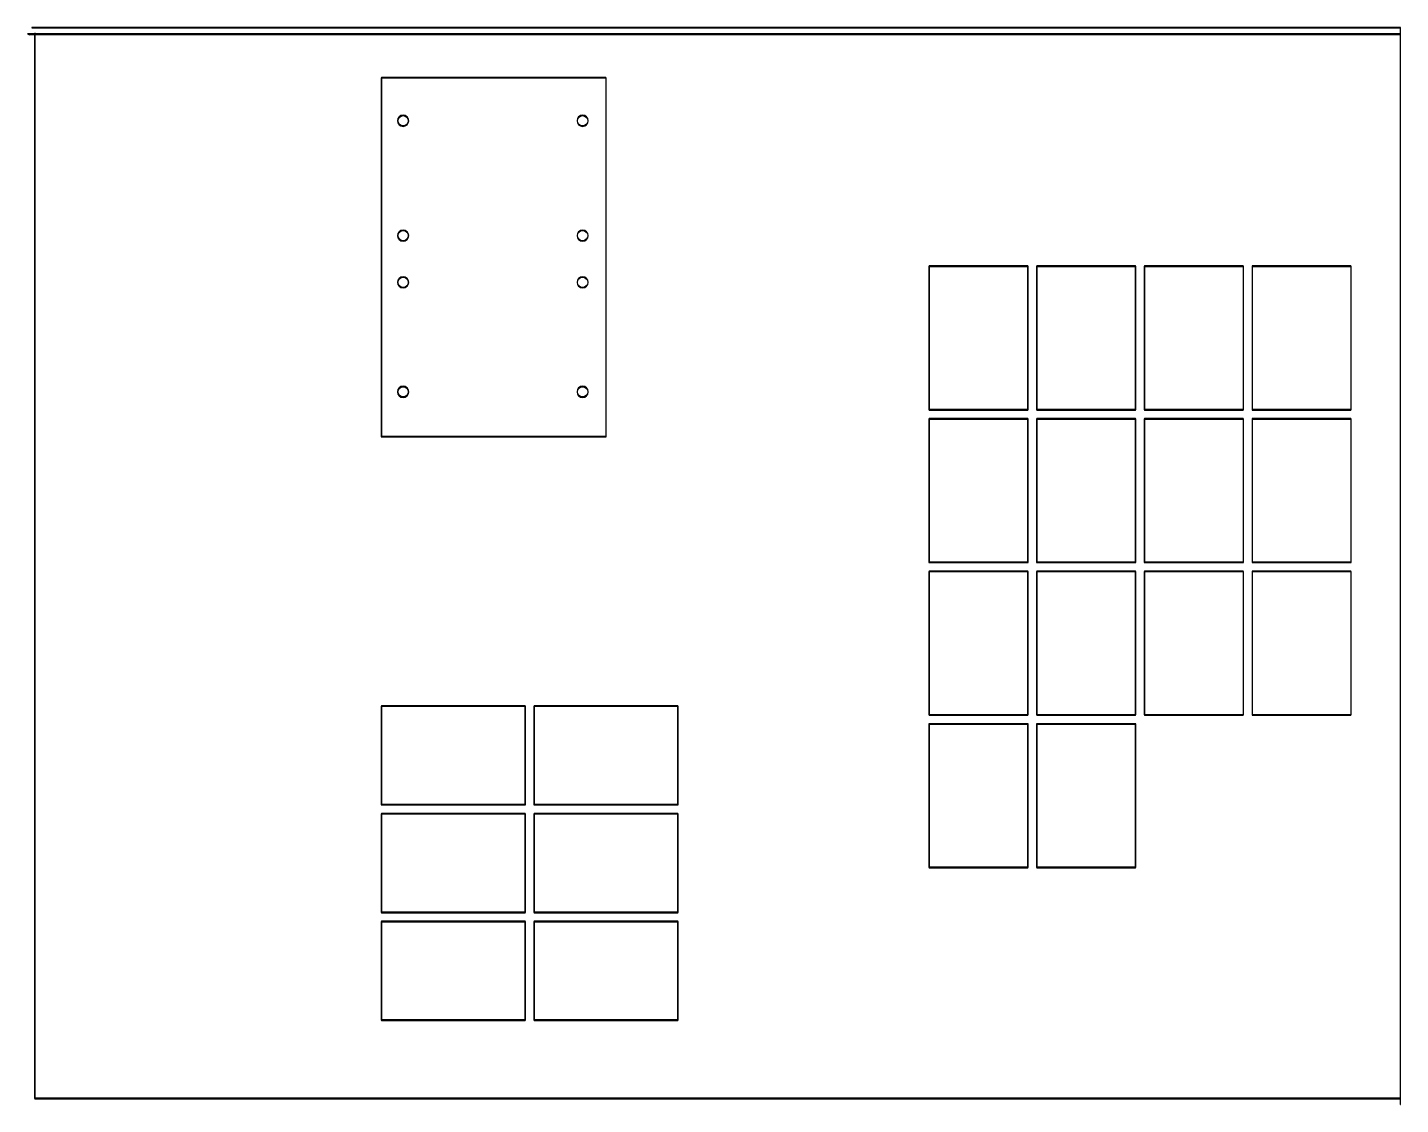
# Model space of a CAD drawing. Extents: x -3 to 762, y 0 to 600.
import ezdxf

# ---------------------------------------------------------------- set-up
doc = ezdxf.new("R2010")
doc.units = 0
doc.layers.add('Reference', color=7, linetype='CONTINUOUS')

msp = doc.modelspace()

# ---------------------------------------------------------------- linework, layer by layer
at = {"layer": 'Reference', "color": 7}
for points in [[(-0.006201, 599.967976), (-0.006201, 599.703393), (489.720794, 599.703393), (489.720794, 599.967976)], [(1.340485, 596.694931), (1.340485, 3.276754), (1.839678, 3.276754), (1.839678, 596.195221), (1.871201, 596.195221), (1.871201, 596.694931)], [(489.720794, 599.972627), (489.720794, 599.699258), (762.31046, 599.699258), (762.31046, 599.972627)], [(762.050534, 599.835685), (762.050534, 476.997368), (762.315117, 476.997368), (762.315117, 599.835685)], [(-2.520773, 596.507346), (-1.434019, 595.879995), (-1.377175, 595.978697), (-1.38906, 595.978697), (-1.38906, 596.007119), (762.011266, 596.007119), (762.011266, 596.507346), (-1.520835, 596.507346), (-1.471226, 596.478924), (-1.665529, 596.478924), (-1.648992, 596.507346)], [(194.587831, 571.996586), (194.587831, 371.997206), (194.852414, 371.997206), (194.852414, 571.996586)], [(194.720122, 572.128877), (194.720122, 571.864294), (319.720569, 571.864294), (319.720569, 572.128877)], [(319.588277, 571.996586), (319.588277, 371.997206), (319.85286, 371.997206), (319.85286, 571.996586)], [(206.719887, 551.129697)], [(206.719887, 550.865114)], [(306.719836, 551.129697)], [(306.719836, 550.865114)], [(206.719887, 487.129545)], [(206.719887, 486.864962)], [(306.719836, 487.129545)], [(306.719836, 486.864962)], [(762.050534, 476.997368), (762.050534, 116.998178), (762.315117, 116.998178), (762.315117, 476.997368)], [(499.584261, 466.997482), (499.584261, 386.997312), (499.854003, 386.997312), (499.854003, 466.997482)], [(499.719145, 467.132367), (499.719145, 466.862095), (554.718291, 466.862095), (554.718291, 467.132367)], [(554.582878, 466.997482), (554.582878, 386.997312), (554.853149, 386.997312), (554.853149, 466.997482)], [(559.583601, 466.997482), (559.583601, 386.997312), (559.853872, 386.997312), (559.853872, 466.997482)], [(559.718485, 467.132367), (559.718485, 466.862095), (614.720224, 466.862095), (614.720224, 467.132367)], [(614.58534, 466.997482), (614.58534, 386.997312), (614.855082, 386.997312), (614.855082, 466.997482)], [(619.582968, 466.997482), (619.582968, 386.997312), (619.853213, 386.997312), (619.853213, 466.997482), (619.582968, 466.997482), (619.582968, 386.997312), (619.853213, 386.997312), (619.853213, 466.997482)], [(619.718355, 467.132367), (619.718355, 466.862095), (674.719565, 466.862095), (674.719565, 467.132367), (619.718355, 467.132367), (619.718355, 466.862095), (674.719565, 466.862095), (674.719565, 467.132367)], [(674.58468, 466.997482), (674.58468, 386.997312), (674.854449, 386.997312), (674.854449, 466.997482), (674.58468, 466.997482), (674.58468, 386.997312), (674.854449, 386.997312), (674.854449, 466.997482)], [(679.585404, 466.997482), (679.585404, 386.997312), (679.855146, 386.997312), (679.855146, 466.997482)], [(679.720288, 467.132367), (679.720288, 466.862095), (734.718905, 466.862095), (734.718905, 467.132367)], [(734.584047, 466.997482), (734.584047, 386.997312), (734.854292, 386.997312), (734.854292, 466.997482)], [(206.719887, 461.129641)], [(206.719887, 460.865058)], [(306.719836, 461.129641)], [(306.719836, 460.865058)], [(206.719887, 400.129833)], [(206.719887, 399.86525)], [(306.719836, 400.129833)], [(306.719836, 399.86525)], [(499.719145, 387.132197), (499.719145, 386.862428), (554.718291, 386.862428), (554.718291, 387.132197)], [(559.718485, 387.132197), (559.718485, 386.862428), (614.720224, 386.862428), (614.720224, 387.132197)], [(619.718355, 387.132197), (619.718355, 386.862428), (674.719565, 386.862428), (674.719565, 387.132197), (619.718355, 387.132197), (619.718355, 386.862428), (674.719565, 386.862428), (674.719565, 387.132197)], [(679.720288, 387.132197), (679.720288, 386.862428), (734.718905, 386.862428), (734.718905, 387.132197)], [(499.584261, 381.997118), (499.584261, 301.997451), (499.854003, 301.997451), (499.854003, 381.997118)], [(499.719145, 382.132505), (499.719145, 381.862234), (554.718291, 381.862234), (554.718291, 382.132505)], [(554.582878, 381.997118), (554.582878, 301.997451), (554.853149, 301.997451), (554.853149, 381.997118)], [(559.583601, 381.997118), (559.583601, 301.997451), (559.853872, 301.997451), (559.853872, 381.997118)], [(559.718485, 382.132505), (559.718485, 381.862234), (614.720224, 381.862234), (614.720224, 382.132505)], [(614.58534, 381.997118), (614.58534, 301.997451), (614.855082, 301.997451), (614.855082, 381.997118)], [(619.582968, 381.997118), (619.582968, 301.997451), (619.853213, 301.997451), (619.853213, 381.997118), (619.582968, 381.997118), (619.582968, 301.997451), (619.853213, 301.997451), (619.853213, 381.997118)], [(619.718355, 382.132505), (619.718355, 381.862234), (674.719565, 381.862234), (674.719565, 382.132505), (619.718355, 382.132505), (619.718355, 381.862234), (674.719565, 381.862234), (674.719565, 382.132505)], [(674.58468, 381.997118), (674.58468, 301.997451), (674.854449, 301.997451), (674.854449, 381.997118), (674.58468, 381.997118), (674.58468, 301.997451), (674.854449, 301.997451), (674.854449, 381.997118)], [(679.585404, 381.997118), (679.585404, 301.997451), (679.855146, 301.997451), (679.855146, 381.997118)], [(679.720288, 382.132505), (679.720288, 381.862234), (734.718905, 381.862234), (734.718905, 382.132505)], [(734.584047, 381.997118), (734.584047, 301.997451), (734.854292, 301.997451), (734.854292, 381.997118)], [(194.720122, 372.129497), (194.720122, 371.864915), (319.720569, 371.864915), (319.720569, 372.129497)], [(499.719145, 302.132335), (499.719145, 301.862593), (554.718291, 301.862593), (554.718291, 302.132335)], [(559.718485, 302.132335), (559.718485, 301.862593), (614.720224, 301.862593), (614.720224, 302.132335)], [(619.718355, 302.132335), (619.718355, 301.862593), (674.719565, 301.862593), (674.719565, 302.132335), (619.718355, 302.132335), (619.718355, 301.862593), (674.719565, 301.862593), (674.719565, 302.132335)], [(679.720288, 302.132335), (679.720288, 301.862593), (734.718905, 301.862593), (734.718905, 302.132335)], [(499.584261, 296.997786), (499.584261, 216.997616), (499.854003, 216.997616), (499.854003, 296.997786)], [(499.719145, 297.132644), (499.719145, 296.862372), (554.718291, 296.862372), (554.718291, 297.132644)], [(554.582878, 296.997786), (554.582878, 216.997616), (554.853149, 216.997616), (554.853149, 296.997786)], [(559.583601, 296.997786), (559.583601, 216.997616), (559.853872, 216.997616), (559.853872, 296.997786), (559.583601, 296.997786), (559.583601, 216.997616), (559.853872, 216.997616), (559.853872, 296.997786)], [(559.718485, 297.132644), (559.718485, 296.862372), (614.720224, 296.862372), (614.720224, 297.132644), (559.718485, 297.132644), (559.718485, 296.862372), (614.720224, 296.862372), (614.720224, 297.132644)], [(614.58534, 296.997786), (614.58534, 216.997616), (614.855082, 216.997616), (614.855082, 296.997786)], [(614.58534, 296.997786), (614.58534, 216.997616), (614.855082, 216.997616), (614.855082, 296.997786)], [(619.582968, 296.997786), (619.582968, 216.997616), (619.853213, 216.997616), (619.853213, 296.997786)], [(619.718355, 297.132644), (619.718355, 296.862372), (674.719565, 296.862372), (674.719565, 297.132644)], [(674.58468, 296.997786), (674.58468, 216.997616), (674.854449, 216.997616), (674.854449, 296.997786)], [(679.585404, 296.997786), (679.585404, 216.997616), (679.855146, 216.997616), (679.855146, 296.997786)], [(679.720288, 297.132644), (679.720288, 296.862372), (734.718905, 296.862372), (734.718905, 297.132644)], [(734.584047, 296.997786), (734.584047, 216.997616), (734.854292, 216.997616), (734.854292, 296.997786)], [(194.58473, 221.99781), (194.58473, 166.997632), (194.854996, 166.997632), (194.854996, 221.99781)], [(194.720122, 222.132695), (194.720122, 221.862423), (274.720276, 221.862423), (274.720276, 222.132695)], [(274.585418, 221.99781), (274.585418, 166.997632), (274.85569, 166.997632), (274.85569, 221.99781)], [(279.583549, 221.99781), (279.583549, 166.997632), (279.853291, 166.997632), (279.853291, 221.99781)], [(279.718433, 222.132695), (279.718433, 221.862423), (359.720667, 221.862423), (359.720667, 222.132695)], [(359.585253, 221.99781), (359.585253, 166.997632), (359.855525, 166.997632), (359.855525, 221.99781)], [(499.719145, 217.132474), (499.719145, 216.862732), (554.718291, 216.862732), (554.718291, 217.132474)], [(559.718485, 217.132474), (559.718485, 216.862732), (614.720224, 216.862732), (614.720224, 217.132474), (559.718485, 217.132474), (559.718485, 216.862732), (614.720224, 216.862732), (614.720224, 217.132474)], [(619.718355, 217.132474), (619.718355, 216.862732), (674.719565, 216.862732), (674.719565, 217.132474)], [(679.720288, 217.132474), (679.720288, 216.862732), (734.718905, 216.862732), (734.718905, 217.132474)], [(499.584261, 211.997925), (499.584261, 131.997755), (499.854003, 131.997755), (499.854003, 211.997925)], [(499.719145, 212.132809), (499.719145, 211.862538), (554.718291, 211.862538), (554.718291, 212.132809)], [(554.582878, 211.997925), (554.582878, 131.997755), (554.853149, 131.997755), (554.853149, 211.997925)], [(559.583601, 211.997925), (559.583601, 131.997755), (559.853872, 131.997755), (559.853872, 211.997925)], [(559.718485, 212.132809), (559.718485, 211.862538), (614.720224, 211.862538), (614.720224, 212.132809)], [(614.58534, 211.997925), (614.58534, 131.997755), (614.855082, 131.997755), (614.855082, 211.997925)], [(194.58473, 161.997438), (194.58473, 106.997763), (194.854996, 106.997763), (194.854996, 161.997438)], [(194.720122, 167.132517), (194.720122, 166.862748), (274.720276, 166.862748), (274.720276, 167.132517)], [(194.720122, 162.132825), (194.720122, 161.862554), (274.720276, 161.862554), (274.720276, 162.132825)], [(274.585418, 161.997438), (274.585418, 106.997763), (274.85569, 106.997763), (274.85569, 161.997438)], [(279.583549, 161.997438), (279.583549, 106.997763), (279.853291, 106.997763), (279.853291, 161.997438)], [(279.718433, 167.132517), (279.718433, 166.862748), (359.720667, 166.862748), (359.720667, 167.132517)], [(279.718433, 162.132825), (279.718433, 161.862554), (359.720667, 161.862554), (359.720667, 162.132825)], [(359.585253, 161.997438), (359.585253, 106.997763), (359.855525, 106.997763), (359.855525, 161.997438)], [(499.719145, 132.133142), (499.719145, 131.86287), (554.718291, 131.86287), (554.718291, 132.133142)], [(559.718485, 132.133142), (559.718485, 131.86287), (614.720224, 131.86287), (614.720224, 132.133142)], [(762.050534, 116.998178), (762.050534, -0.002778), (762.315117, -0.002778), (762.315117, 116.998178)], [(194.720122, 107.132647), (194.720122, 106.862905), (274.720276, 106.862905), (274.720276, 107.132647)], [(279.718433, 107.132647), (279.718433, 106.862905), (359.720667, 106.862905), (359.720667, 107.132647)], [(194.58473, 101.998071), (194.58473, 46.997893), (194.854996, 46.997893), (194.854996, 101.998071)], [(194.720122, 102.132956), (194.720122, 101.862684), (274.720276, 101.862684), (274.720276, 102.132956)], [(274.585418, 101.998071), (274.585418, 46.997893), (274.85569, 46.997893), (274.85569, 101.998071)], [(279.583549, 101.998071), (279.583549, 46.997893), (279.853291, 46.997893), (279.853291, 101.998071)], [(279.718433, 102.132956), (279.718433, 101.862684), (359.720667, 101.862684), (359.720667, 102.132956)], [(359.585253, 101.998071), (359.585253, 46.997893), (359.855525, 46.997893), (359.855525, 101.998071)], [(194.720122, 47.132778), (194.720122, 46.863036), (274.720276, 46.863036), (274.720276, 47.132778)], [(279.718433, 47.132778), (279.718433, 46.863036), (359.720667, 46.863036), (359.720667, 47.132778)], [(1.587498, 3.614706), (1.587498, 3.114485), (762.131149, 3.114485), (762.131149, 3.614706)]]:
    msp.add_lwpolyline(points, close=True, dxfattribs=at)
for points in [[(762.011134, 596.257277), (-1.587386, 596.257277), (-1.525404, 596.221518), (-1.521224, 596.228755), (-1.3889, 596.228755)], [(1.590232, 3.27686), (1.590232, 596.445111), (1.871211, 596.445111), (1.871211, 596.445111)], [(762.131175, 3.364569), (1.587498, 3.364569), (1.587498, 3.364569)]]:
    msp.add_lwpolyline(points, dxfattribs=at)
for points in [[(206.719887, 551.129697), (204.991542, 551.129697), (203.587784, 549.725423), (203.587784, 547.997061)], [(203.852367, 547.997061), (203.852367, 549.582416), (205.134533, 550.865114), (206.719887, 550.865114)], [(209.851994, 547.997061), (209.851994, 549.725423), (208.448236, 551.129697), (206.719887, 551.129697)], [(206.719887, 550.865114), (208.305244, 550.865114), (209.587411, 549.582416), (209.587411, 547.997061)], [(306.719836, 551.129697), (304.991501, 551.129697), (303.587227, 549.725423), (303.587227, 547.997061)], [(303.85181, 547.997061), (303.85181, 549.582416), (305.134482, 550.865114), (306.719836, 550.865114)], [(309.851943, 547.997061), (309.851943, 549.725423), (308.448171, 551.129697), (306.719836, 551.129697)], [(306.719836, 550.865114), (308.305191, 550.865114), (309.58736, 549.582416), (309.58736, 547.997061)], [(203.587784, 547.997061), (203.587784, 546.268726), (204.991542, 544.864955), (206.719887, 544.864955)], [(206.719887, 545.129538), (205.134533, 545.129538), (203.852367, 546.411707), (203.852367, 547.997061)], [(206.719887, 544.864955), (208.448236, 544.864955), (209.851994, 546.268726), (209.851994, 547.997061)], [(209.587411, 547.997061), (209.587411, 546.411707), (208.305244, 545.129538), (206.719887, 545.129538)], [(303.587227, 547.997061), (303.587227, 546.268726), (304.991501, 544.864955), (306.719836, 544.864955)], [(306.719836, 545.129538), (305.134482, 545.129538), (303.85181, 546.411707), (303.85181, 547.997061)], [(306.719836, 544.864955), (308.448171, 544.864955), (309.851943, 546.268726), (309.851943, 547.997061)], [(309.58736, 547.997061), (309.58736, 546.411707), (308.305191, 545.129538), (306.719836, 545.129538)], [(206.719887, 487.129545), (204.991542, 487.129545), (203.587784, 485.7258), (203.587784, 483.997439)], [(203.587784, 483.997439), (203.587784, 482.269103), (204.991542, 480.864829), (206.719887, 480.864829)], [(203.852367, 483.997439), (203.852367, 485.582793), (205.134533, 486.864962), (206.719887, 486.864962)], [(206.719887, 481.129412), (205.134533, 481.129412), (203.852367, 482.412084), (203.852367, 483.997439)], [(209.851994, 483.997439), (209.851994, 485.7258), (208.448236, 487.129545), (206.719887, 487.129545)], [(206.719887, 486.864962), (208.305244, 486.864962), (209.587411, 485.582793), (209.587411, 483.997439)], [(206.719887, 480.864829), (208.448236, 480.864829), (209.851994, 482.269103), (209.851994, 483.997439)], [(209.587411, 483.997439), (209.587411, 482.412084), (208.305244, 481.129412), (206.719887, 481.129412)], [(306.719836, 487.129545), (304.991501, 487.129545), (303.587227, 485.7258), (303.587227, 483.997439)], [(303.587227, 483.997439), (303.587227, 482.269103), (304.991501, 480.864829), (306.719836, 480.864829)], [(303.85181, 483.997439), (303.85181, 485.582819), (305.134482, 486.864962), (306.719836, 486.864962)], [(306.719836, 481.129412), (305.134482, 481.129412), (303.85181, 482.412084), (303.85181, 483.997439)], [(309.851943, 483.997439), (309.851943, 485.7258), (308.448171, 487.129545), (306.719836, 487.129545)], [(306.719836, 486.864962), (308.305191, 486.864962), (309.58736, 485.582819), (309.58736, 483.997439)], [(306.719836, 480.864829), (308.448171, 480.864829), (309.851943, 482.269103), (309.851943, 483.997439)], [(309.58736, 483.997439), (309.58736, 482.412084), (308.305191, 481.129412), (306.719836, 481.129412)], [(206.719887, 461.129641), (204.991542, 461.129641), (203.587784, 459.72587), (203.587784, 457.997535)], [(203.852367, 457.997535), (203.852367, 459.582889), (205.134533, 460.865058), (206.719887, 460.865058)], [(209.851994, 457.997535), (209.851994, 459.72587), (208.448236, 461.129641), (206.719887, 461.129641)], [(206.719887, 460.865058), (208.305244, 460.865058), (209.587411, 459.582889), (209.587411, 457.997535)], [(306.719836, 461.129641), (304.991501, 461.129641), (303.587227, 459.72587), (303.587227, 457.997535)], [(303.85181, 457.997535), (303.85181, 459.582889), (305.134482, 460.865058), (306.719836, 460.865058)], [(309.851943, 457.997535), (309.851943, 459.72587), (308.448171, 461.129641), (306.719836, 461.129641)], [(306.719836, 460.865058), (308.305191, 460.865058), (309.58736, 459.582889), (309.58736, 457.997535)], [(203.587784, 457.997535), (203.587784, 456.269173), (204.991542, 454.864899), (206.719887, 454.864899)], [(206.719887, 455.129482), (205.134533, 455.129482), (203.852367, 456.41218), (203.852367, 457.997535)], [(206.719887, 454.864899), (208.448236, 454.864899), (209.851994, 456.269173), (209.851994, 457.997535)], [(209.587411, 457.997535), (209.587411, 456.41218), (208.305244, 455.129482), (206.719887, 455.129482)], [(303.587227, 457.997535), (303.587227, 456.269173), (304.991501, 454.864899), (306.719836, 454.864899)], [(306.719836, 455.129482), (305.134482, 455.129482), (303.85181, 456.41218), (303.85181, 457.997535)], [(306.719836, 454.864899), (308.448171, 454.864899), (309.851943, 456.269173), (309.851943, 457.997535)], [(309.58736, 457.997535), (309.58736, 456.41218), (308.305191, 455.129482), (306.719836, 455.129482)], [(206.719887, 400.129833), (204.991542, 400.129833), (203.587784, 398.725559), (203.587784, 396.997198)], [(203.852367, 396.997198), (203.852367, 398.582552), (205.134533, 399.86525), (206.719887, 399.86525)], [(209.851994, 396.997198), (209.851994, 398.725559), (208.448236, 400.129833), (206.719887, 400.129833)], [(206.719887, 399.86525), (208.305244, 399.86525), (209.587411, 398.582552), (209.587411, 396.997198)], [(306.719836, 400.129833), (304.991501, 400.129833), (303.587227, 398.725559), (303.587227, 396.997198)], [(303.85181, 396.997198), (303.85181, 398.582552), (305.134482, 399.86525), (306.719836, 399.86525)], [(309.851943, 396.997198), (309.851943, 398.725559), (308.448171, 400.129833), (306.719836, 400.129833)], [(306.719836, 399.86525), (308.305191, 399.86525), (309.58736, 398.582552), (309.58736, 396.997198)], [(203.587784, 396.997198), (203.587784, 395.268863), (204.991542, 393.865092), (206.719887, 393.865092)], [(206.719887, 394.129674), (205.134533, 394.129674), (203.852367, 395.411843), (203.852367, 396.997198)], [(206.719887, 393.865092), (208.448236, 393.865092), (209.851994, 395.268863), (209.851994, 396.997198)], [(209.587411, 396.997198), (209.587411, 395.411843), (208.305244, 394.129674), (206.719887, 394.129674)], [(303.587227, 396.997198), (303.587227, 395.268863), (304.991501, 393.865092), (306.719836, 393.865092)], [(306.719836, 394.129674), (305.134482, 394.129674), (303.85181, 395.411843), (303.85181, 396.997198)], [(306.719836, 393.865092), (308.448171, 393.865092), (309.851943, 395.268863), (309.851943, 396.997198)], [(309.58736, 396.997198), (309.58736, 395.411843), (308.305191, 394.129674), (306.719836, 394.129674)]]:
    msp.add_open_spline(points, degree=3, dxfattribs=at)

doc.saveas('drawing.dxf')
